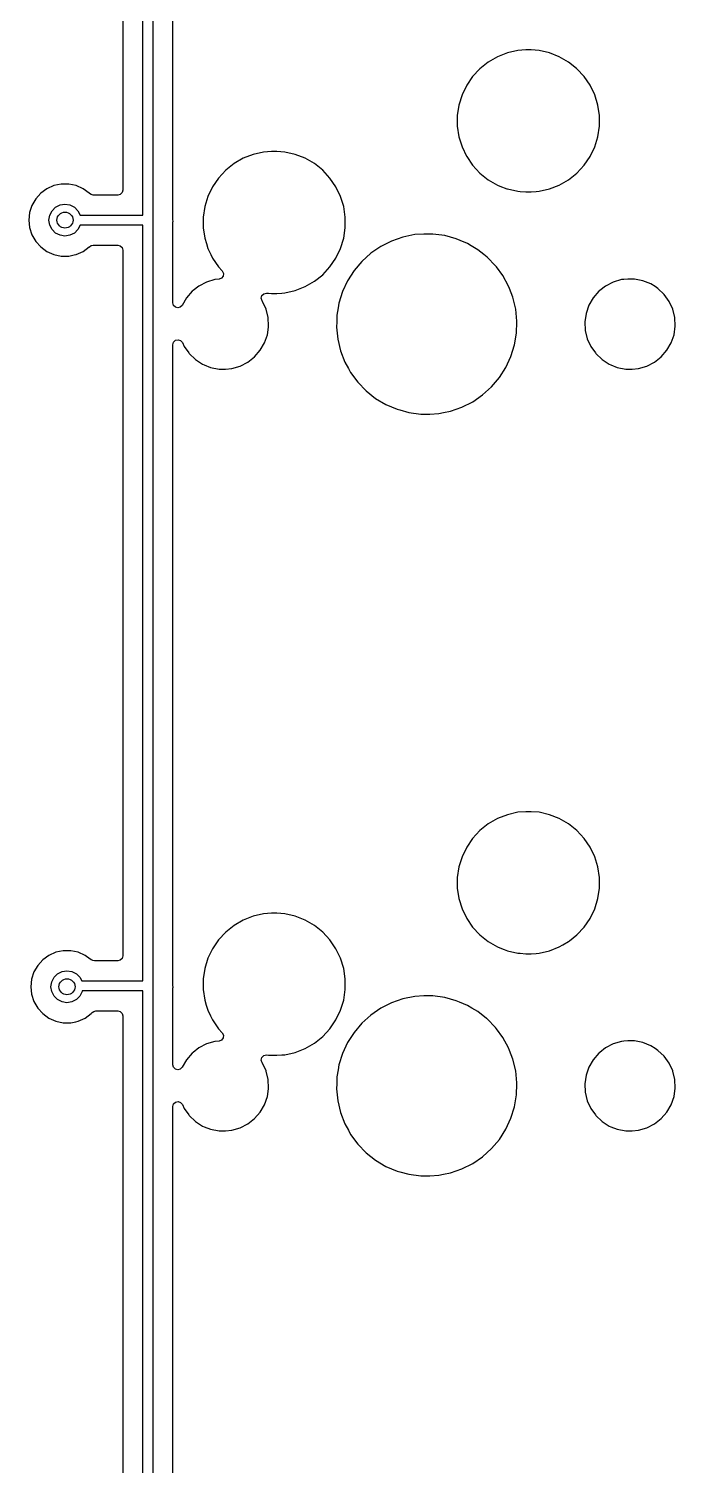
# Model space of a CAD drawing. Extents: x 51 to 201, y -153 to -28.
# Drawn here: x 99.59 to 115.75, y -104.74 to -68.82 of the extents above; entities that cross this region are included whole.
import ezdxf

# ---------------------------------------------------------------- set-up
doc = ezdxf.new("R2010")
doc.units = 0
doc.layers.add('BLACK', color=7, linetype='CONTINUOUS')

msp = doc.modelspace()

# ---------------------------------------------------------------- linework, layer by layer
at = {"layer": 'BLACK', "linetype": 'CONTINUOUS'}
for p, q in [((102.445, -73.475), (102.445, -54.805)), ((102.695, -54.68), (102.695, -73.6)), ((101.944, -55.4295), (101.944, -72.8505)), ((103.195, -71.2531), (103.195, -57.666)), ((111.075, -69.6489), (110.866, -69.8148)), ((111.305, -69.5158), (111.075, -69.6489)), ((111.553, -69.4186), (111.305, -69.5158)), ((111.812, -69.3594), (111.553, -69.4186)), ((112.011, -69.3445), (111.812, -69.3594)), ((112.144, -69.3445), (112.011, -69.3445)), ((112.011, -69.3445), (112.011, -69.3445)), ((112.343, -69.3594), (112.144, -69.3445)), ((112.144, -69.3445), (112.144, -69.3445)), ((112.602, -69.4186), (112.343, -69.3594)), ((112.85, -69.5158), (112.602, -69.4186)), ((113.08, -69.6489), (112.85, -69.5158)), ((113.279, -69.8075), (113.08, -69.6489)), ((110.685, -70.0099), (110.536, -70.2298)), ((110.866, -69.8148), (110.685, -70.0099)), ((113.289, -69.8148), (113.279, -69.8075)), ((113.47, -70.0099), (113.289, -69.8148)), ((113.619, -70.2298), (113.47, -70.0099)), ((110.536, -70.2298), (110.42, -70.4695)), ((113.735, -70.4695), (113.619, -70.2298)), ((110.342, -70.7238), (110.302, -70.9869)), ((110.42, -70.4695), (110.342, -70.7238)), ((113.813, -70.7238), (113.735, -70.4695)), ((113.853, -70.9869), (113.813, -70.7238)), ((110.302, -70.9869), (110.302, -71.2531)), ((113.853, -71.2531), (113.853, -70.9869)), ((103.195, -73.5765), (103.195, -71.2531)), ((110.302, -71.2531), (110.342, -71.5162)), ((113.813, -71.5162), (113.853, -71.2531)), ((110.342, -71.5162), (110.35, -71.5438)), ((110.35, -71.5438), (110.42, -71.7705)), ((110.42, -71.7705), (110.533, -72.0056)), ((113.619, -72.0102), (113.735, -71.7705)), ((113.735, -71.7705), (113.813, -71.5162)), ((104.725, -72.1889), (104.516, -72.3548)), ((104.955, -72.0558), (104.725, -72.1889)), ((105.203, -71.9586), (104.955, -72.0558)), ((105.462, -71.8994), (105.203, -71.9586)), ((105.661, -71.8845), (105.462, -71.8994)), ((105.794, -71.8845), (105.661, -71.8845)), ((105.661, -71.8845), (105.661, -71.8845)), ((105.993, -71.8994), (105.794, -71.8845)), ((105.794, -71.8845), (105.794, -71.8845)), ((106.252, -71.9586), (105.993, -71.8994)), ((106.5, -72.0558), (106.252, -71.9586)), ((106.73, -72.1889), (106.5, -72.0558)), ((106.939, -72.3548), (106.73, -72.1889)), ((110.533, -72.0056), (110.536, -72.0102)), ((110.536, -72.0102), (110.685, -72.2301)), ((113.47, -72.2301), (113.619, -72.0102)), ((104.335, -72.5499), (104.186, -72.7698)), ((104.516, -72.3548), (104.335, -72.5499)), ((107.12, -72.5499), (106.939, -72.3548)), ((106.939, -72.3548), (106.939, -72.3548)), ((107.269, -72.7698), (107.12, -72.5499)), ((110.685, -72.2301), (110.866, -72.4252)), ((110.866, -72.4252), (111.075, -72.5911)), ((113.08, -72.5911), (113.289, -72.4252)), ((113.289, -72.4252), (113.47, -72.2301)), ((100.047, -72.8158), (99.8941, -72.9271)), ((100.22, -72.7389), (100.047, -72.8158)), ((100.405, -72.6995), (100.22, -72.7389)), ((100.595, -72.6995), (100.405, -72.6995)), ((100.405, -72.6995), (100.405, -72.6995)), ((100.78, -72.7389), (100.595, -72.6995)), ((100.595, -72.6995), (100.595, -72.6995)), ((100.953, -72.8158), (100.78, -72.7389)), ((101.106, -72.9271), (100.953, -72.8158)), ((100.953, -72.8158), (100.953, -72.8158)), ((100.953, -72.8158), (100.953, -72.8158)), ((101.928, -72.9125), (101.882, -72.9579)), ((101.944, -72.8505), (101.928, -72.9125)), ((104.186, -72.7698), (104.07, -73.0095)), ((107.385, -73.0095), (107.269, -72.7698)), ((111.075, -72.5911), (111.305, -72.7242)), ((111.305, -72.7242), (111.305, -72.7242)), ((111.305, -72.7242), (111.368, -72.7489)), ((111.368, -72.7489), (111.539, -72.8158)), ((111.539, -72.8158), (111.553, -72.8214)), ((111.553, -72.8214), (111.812, -72.8806)), ((111.812, -72.8806), (111.869, -72.8849)), ((111.869, -72.8849), (112.011, -72.8955)), ((112.011, -72.8955), (112.011, -72.8955)), ((112.011, -72.8955), (112.144, -72.8955)), ((112.144, -72.8955), (112.268, -72.8862)), ((112.144, -72.8955), (112.144, -72.8955)), ((112.268, -72.8862), (112.343, -72.8806)), ((112.343, -72.8806), (112.602, -72.8214)), ((112.602, -72.8214), (112.85, -72.7242)), ((112.85, -72.7242), (112.962, -72.6595)), ((112.962, -72.6595), (113.08, -72.5911)), ((113.08, -72.5911), (113.08, -72.5911)), ((99.6728, -73.2317), (99.6143, -73.4117)), ((99.7675, -73.0678), (99.6728, -73.2317)), ((99.8941, -72.9271), (99.7675, -73.0678)), ((100.176, -73.3649), (100.265, -73.2764)), ((100.265, -73.2764), (100.376, -73.2196)), ((100.376, -73.2196), (100.5, -73.2)), ((100.5, -73.2), (100.624, -73.2196)), ((100.624, -73.2196), (100.735, -73.2764)), ((100.735, -73.2764), (100.824, -73.3649)), ((101.112, -72.9335), (101.106, -72.9271)), ((101.153, -72.9638), (101.112, -72.9335)), ((101.204, -72.9745), (101.153, -72.9638)), ((101.82, -72.9745), (101.204, -72.9745)), ((101.882, -72.9579), (101.82, -72.9745)), ((103.992, -73.2638), (103.952, -73.5269)), ((104.07, -73.0095), (103.992, -73.2638)), ((107.463, -73.2638), (107.385, -73.0095)), ((107.503, -73.5269), (107.463, -73.2638)), ((99.6143, -73.4117), (99.5945, -73.6)), ((99.5945, -73.6), (99.6143, -73.7883)), ((100.1, -73.6), (100.12, -73.4764)), ((100.12, -73.7236), (100.1, -73.6)), ((100.12, -73.4764), (100.176, -73.3649)), ((100.824, -73.3649), (100.88, -73.475)), ((100.88, -73.475), (102.445, -73.475)), ((102.695, -73.6), (102.695, -92.75)), ((103.196, -73.5842), (103.195, -73.5765)), ((103.199, -73.6396), (103.196, -73.5842)), ((103.952, -73.5269), (103.952, -73.7931)), ((107.503, -73.7931), (107.503, -73.5269)), ((99.6143, -73.7883), (99.6728, -73.9683)), ((99.6728, -73.9683), (99.7675, -74.1322)), ((100.176, -73.8351), (100.12, -73.7236)), ((100.265, -73.9236), (100.176, -73.8351)), ((100.376, -73.9804), (100.265, -73.9236)), ((100.5, -74), (100.376, -73.9804)), ((100.624, -73.9804), (100.5, -74)), ((100.735, -73.9236), (100.624, -73.9804)), ((100.824, -73.8351), (100.735, -73.9236)), ((100.88, -73.725), (100.824, -73.8351)), ((102.445, -73.725), (100.88, -73.725)), ((102.445, -92.625), (102.445, -73.725)), ((103.195, -73.6708), (103.198, -73.6476)), ((103.195, -75.6721), (103.195, -73.6708)), ((103.198, -73.6476), (103.199, -73.6396)), ((103.952, -73.7931), (103.992, -74.0562)), ((107.463, -74.0562), (107.503, -73.7931)), ((109.237, -73.9646), (108.942, -74.0246)), ((109.462, -73.9495), (109.237, -73.9646)), ((109.688, -73.9495), (109.462, -73.9495)), ((109.462, -73.9495), (109.462, -73.9495)), ((109.987, -73.9897), (109.688, -73.9495)), ((110.277, -74.0693), (109.987, -73.9897)), ((109.987, -73.9897), (109.987, -73.9897)), ((109.987, -73.9897), (109.987, -73.9897)), ((99.7675, -74.1322), (99.8941, -74.2729)), ((99.8941, -74.2729), (100.047, -74.3842)), ((100.953, -74.3842), (101.106, -74.2729)), ((101.106, -74.2729), (101.112, -74.2665)), ((101.112, -74.2665), (101.153, -74.2362)), ((101.153, -74.2362), (101.204, -74.2255)), ((101.204, -74.2255), (101.82, -74.2255)), ((101.82, -74.2255), (101.882, -74.2421)), ((101.882, -74.2421), (101.928, -74.2875)), ((101.928, -74.2875), (101.944, -74.3495)), ((101.944, -74.3495), (101.944, -92.0005)), ((103.992, -74.0562), (104.032, -74.1869)), ((104.032, -74.1869), (104.07, -74.3105)), ((104.07, -74.3105), (104.142, -74.4605)), ((107.269, -74.5502), (107.385, -74.3105)), ((107.385, -74.3105), (107.463, -74.0562)), ((108.388, -74.2593), (108.14, -74.4299)), ((108.657, -74.1234), (108.388, -74.2593)), ((108.942, -74.0246), (108.657, -74.1234)), ((110.373, -74.1099), (110.277, -74.0693)), ((110.555, -74.1869), (110.373, -74.1099)), ((110.648, -74.2421), (110.555, -74.1869)), ((110.814, -74.3404), (110.648, -74.2421)), ((110.967, -74.4611), (110.814, -74.3404)), ((100.047, -74.3842), (100.22, -74.4611)), ((100.22, -74.4611), (100.405, -74.5005)), ((100.405, -74.5005), (100.405, -74.5005)), ((100.405, -74.5005), (100.595, -74.5005)), ((100.595, -74.5005), (100.733, -74.4711)), ((100.595, -74.5005), (100.595, -74.5005)), ((100.733, -74.4711), (100.78, -74.4611)), ((100.78, -74.4611), (100.953, -74.3842)), ((104.142, -74.4605), (104.186, -74.5502)), ((104.186, -74.5502), (104.335, -74.7701)), ((107.12, -74.7701), (107.269, -74.5502)), ((107.916, -74.632), (107.722, -74.8621)), ((108.14, -74.4299), (107.916, -74.632)), ((111.05, -74.5272), (110.967, -74.4611)), ((111.26, -74.7438), (111.05, -74.5272)), ((104.335, -74.7701), (104.43, -74.8718)), ((104.414, -75.0548), (104.351, -75.0796)), ((104.455, -75.0003), (104.414, -75.0548)), ((104.43, -74.8718), (104.461, -74.9325)), ((104.461, -74.9325), (104.455, -75.0003)), ((106.73, -75.1311), (106.939, -74.9652)), ((106.939, -74.9652), (107.12, -74.7701)), ((107.722, -74.8621), (107.56, -75.116)), ((111.279, -74.7701), (111.26, -74.7438)), ((111.439, -74.9863), (111.279, -74.7701)), ((111.583, -75.2506), (111.439, -74.9863)), ((114.564, -75.0745), (114.464, -75.0841)), ((114.725, -75.0745), (114.564, -75.0745)), ((114.936, -75.1152), (114.725, -75.0745)), ((103.677, -75.3817), (103.537, -75.5442)), ((103.703, -75.3614), (103.677, -75.3817)), ((103.846, -75.2489), (103.703, -75.3614)), ((104.037, -75.1504), (103.846, -75.2489)), ((103.846, -75.2489), (103.846, -75.2489)), ((103.846, -75.2489), (103.846, -75.2489)), ((104.244, -75.0898), (104.037, -75.1504)), ((104.351, -75.0796), (104.244, -75.0898)), ((105.47, -75.4406), (105.538, -75.4263)), ((105.538, -75.4263), (105.586, -75.4299)), ((105.586, -75.4299), (105.661, -75.4355)), ((105.794, -75.4355), (105.918, -75.4262)), ((105.918, -75.4262), (105.993, -75.4206)), ((105.993, -75.4206), (106.252, -75.3614)), ((106.252, -75.3614), (106.5, -75.2642)), ((106.5, -75.2642), (106.62, -75.1951)), ((106.62, -75.1951), (106.73, -75.1311)), ((106.73, -75.1311), (106.73, -75.1311)), ((107.433, -75.3893), (107.343, -75.6771)), ((107.56, -75.116), (107.433, -75.3893)), ((111.607, -75.3113), (111.583, -75.2506)), ((111.692, -75.5317), (111.607, -75.3113)), ((113.837, -75.3817), (113.697, -75.5442)), ((113.863, -75.3614), (113.837, -75.3817)), ((114.006, -75.2489), (113.863, -75.3614)), ((114.197, -75.1504), (114.006, -75.2489)), ((114.006, -75.2489), (114.006, -75.2489)), ((114.006, -75.2489), (114.006, -75.2489)), ((114.404, -75.0898), (114.197, -75.1504)), ((114.464, -75.0841), (114.404, -75.0898)), ((114.938, -75.116), (114.936, -75.1152)), ((114.936, -75.1152), (114.936, -75.1152)), ((114.936, -75.1152), (114.936, -75.1152)), ((115.136, -75.1951), (114.938, -75.116)), ((115.243, -75.2642), (115.136, -75.1951)), ((115.316, -75.3113), (115.243, -75.2642)), ((115.472, -75.4596), (115.316, -75.3113)), ((103.212, -75.7341), (103.195, -75.6721)), ((103.257, -75.7795), (103.212, -75.7341)), ((103.319, -75.7961), (103.257, -75.7795)), ((103.381, -75.7795), (103.319, -75.7961)), ((103.427, -75.7341), (103.381, -75.7795)), ((103.537, -75.5442), (103.427, -75.7341)), ((105.405, -75.5564), (105.42, -75.489)), ((105.427, -75.6218), (105.405, -75.5564)), ((105.42, -75.489), (105.47, -75.4406)), ((105.437, -75.6347), (105.427, -75.6218)), ((105.523, -75.8248), (105.437, -75.6347)), ((105.661, -75.4355), (105.661, -75.4355)), ((105.661, -75.4355), (105.794, -75.4355)), ((105.794, -75.4355), (105.794, -75.4355)), ((107.343, -75.6771), (107.323, -75.7961)), ((111.762, -75.8248), (111.692, -75.5317)), ((113.589, -75.7303), (113.519, -75.9334)), ((113.697, -75.5442), (113.589, -75.7303)), ((115.597, -75.6347), (115.472, -75.4596)), ((115.472, -75.4596), (115.472, -75.4596)), ((115.683, -75.8248), (115.597, -75.6347)), ((105.526, -75.8302), (105.523, -75.8248)), ((105.577, -76.0391), (105.526, -75.8302)), ((105.587, -76.2538), (105.577, -76.0391)), ((107.288, -76.1462), (107.283, -76.2754)), ((107.293, -75.9742), (107.288, -76.1462)), ((107.323, -75.7961), (107.293, -75.9742)), ((111.792, -76.1246), (111.762, -75.8248)), ((111.782, -76.4258), (111.791, -76.1462)), ((111.791, -76.1462), (111.792, -76.1246)), ((113.519, -75.9334), (113.488, -76.1462)), ((113.488, -76.1462), (113.498, -76.3609)), ((115.686, -75.8302), (115.683, -75.8248)), ((115.737, -76.0391), (115.686, -75.8302)), ((115.747, -76.2538), (115.737, -76.0391)), ((105.486, -76.6697), (105.556, -76.4666)), ((105.556, -76.4666), (105.584, -76.2754)), ((105.584, -76.2754), (105.587, -76.2538)), ((107.283, -76.2754), (107.313, -76.5752)), ((111.732, -76.7229), (111.782, -76.4258)), ((113.498, -76.3609), (113.549, -76.5698)), ((115.646, -76.6697), (115.716, -76.4666)), ((115.716, -76.4666), (115.747, -76.2538)), ((103.195, -76.716), (103.213, -76.6519)), ((103.195, -90.3031), (103.195, -76.716)), ((103.213, -76.6519), (103.262, -76.6063)), ((103.262, -76.6063), (103.327, -76.5922)), ((103.327, -76.5922), (103.389, -76.6136)), ((103.389, -76.6136), (103.432, -76.6645)), ((103.432, -76.6645), (103.478, -76.7653)), ((103.478, -76.7653), (103.591, -76.9236)), ((105.238, -77.0183), (105.378, -76.8558)), ((105.378, -76.8558), (105.486, -76.6697)), ((107.313, -76.5752), (107.383, -76.8683)), ((107.383, -76.8683), (107.492, -77.1494)), ((111.642, -77.0107), (111.732, -76.7229)), ((113.549, -76.5698), (113.638, -76.7653)), ((113.638, -76.7653), (113.751, -76.9236)), ((115.398, -77.0183), (115.538, -76.8558)), ((115.538, -76.8558), (115.646, -76.6697)), ((103.591, -76.9236), (103.603, -76.9404)), ((103.603, -76.9404), (103.759, -77.0887)), ((103.759, -77.0887), (103.833, -77.1363)), ((103.833, -77.1363), (103.939, -77.2049)), ((103.939, -77.2049), (103.979, -77.221)), ((103.979, -77.221), (104.139, -77.2848)), ((104.878, -77.2496), (105.069, -77.1511)), ((105.069, -77.1511), (105.238, -77.0183)), ((107.492, -77.1494), (107.58, -77.3102)), ((111.515, -77.284), (111.642, -77.0107)), ((113.751, -76.9236), (113.763, -76.9404)), ((113.763, -76.9404), (113.919, -77.0887)), ((113.919, -77.0887), (113.993, -77.1363)), ((113.993, -77.1363), (114.099, -77.2049)), ((114.099, -77.2049), (114.139, -77.221)), ((114.139, -77.221), (114.299, -77.2848)), ((115.038, -77.2496), (115.229, -77.1511)), ((115.229, -77.1511), (115.398, -77.0183)), ((104.139, -77.2848), (104.35, -77.3255)), ((104.35, -77.3255), (104.511, -77.3255)), ((104.511, -77.3255), (104.671, -77.3102)), ((104.511, -77.3255), (104.511, -77.3255)), ((104.671, -77.3102), (104.878, -77.2496)), ((107.58, -77.3102), (107.636, -77.4137)), ((107.636, -77.4137), (107.815, -77.6562)), ((111.159, -77.768), (111.353, -77.5379)), ((111.353, -77.5379), (111.515, -77.284)), ((114.299, -77.2848), (114.51, -77.3255)), ((114.51, -77.3255), (114.671, -77.3255)), ((114.671, -77.3255), (114.831, -77.3102)), ((114.671, -77.3255), (114.671, -77.3255)), ((114.831, -77.3102), (115.038, -77.2496)), ((107.815, -77.6562), (108.025, -77.8728)), ((108.025, -77.8728), (108.261, -78.0596)), ((110.935, -77.9701), (111.159, -77.768)), ((108.261, -78.0596), (108.52, -78.2131)), ((108.52, -78.2131), (108.798, -78.3307)), ((110.133, -78.3754), (110.418, -78.2766)), ((110.418, -78.2766), (110.687, -78.1407)), ((110.687, -78.1407), (110.935, -77.9701)), ((108.798, -78.3307), (108.798, -78.3307)), ((108.798, -78.3307), (108.798, -78.3307)), ((108.798, -78.3307), (108.862, -78.3483)), ((108.862, -78.3483), (109.088, -78.4103)), ((109.088, -78.4103), (109.387, -78.4505)), ((109.387, -78.4505), (109.613, -78.4505)), ((109.613, -78.4505), (109.838, -78.4354)), ((109.613, -78.4505), (109.613, -78.4505)), ((109.838, -78.4354), (109.961, -78.4103)), ((109.961, -78.4103), (110.133, -78.3754)), ((111.075, -88.6989), (110.866, -88.8648)), ((111.305, -88.5658), (111.075, -88.6989)), ((111.553, -88.4686), (111.305, -88.5658)), ((111.812, -88.4094), (111.553, -88.4686)), ((112.011, -88.3945), (111.812, -88.4094)), ((112.144, -88.3945), (112.011, -88.3945)), ((112.011, -88.3945), (112.011, -88.3945)), ((112.343, -88.4094), (112.144, -88.3945)), ((112.144, -88.3945), (112.144, -88.3945)), ((112.602, -88.4686), (112.343, -88.4094)), ((112.85, -88.5658), (112.602, -88.4686)), ((113.08, -88.6989), (112.85, -88.5658)), ((113.289, -88.8648), (113.08, -88.6989)), ((110.685, -89.0599), (110.536, -89.2798)), ((110.866, -88.8648), (110.685, -89.0599)), ((113.47, -89.0599), (113.289, -88.8648)), ((113.289, -88.8648), (113.289, -88.8648)), ((113.619, -89.2798), (113.47, -89.0599)), ((110.536, -89.2798), (110.42, -89.5195)), ((113.735, -89.5195), (113.619, -89.2798)), ((110.342, -89.7738), (110.302, -90.0369)), ((110.42, -89.5195), (110.342, -89.7738)), ((113.813, -89.7738), (113.735, -89.5195)), ((113.853, -90.0369), (113.813, -89.7738)), ((110.302, -90.0369), (110.302, -90.3031)), ((113.853, -90.3031), (113.853, -90.0369)), ((103.195, -92.7265), (103.195, -90.3031)), ((110.302, -90.3031), (110.342, -90.5662)), ((113.813, -90.5662), (113.853, -90.3031)), ((110.342, -90.5662), (110.42, -90.8205)), ((110.42, -90.8205), (110.536, -91.0602)), ((113.619, -91.0602), (113.735, -90.8205)), ((113.735, -90.8205), (113.813, -90.5662)), ((104.725, -91.2389), (104.516, -91.4048)), ((104.955, -91.1058), (104.725, -91.2389)), ((105.203, -91.0086), (104.955, -91.1058)), ((105.462, -90.9494), (105.203, -91.0086)), ((105.661, -90.9345), (105.462, -90.9494)), ((105.794, -90.9345), (105.661, -90.9345)), ((105.661, -90.9345), (105.661, -90.9345)), ((105.993, -90.9494), (105.794, -90.9345)), ((105.794, -90.9345), (105.794, -90.9345)), ((106.252, -91.0086), (105.993, -90.9494)), ((106.5, -91.1058), (106.252, -91.0086)), ((106.73, -91.2389), (106.5, -91.1058)), ((106.939, -91.4048), (106.73, -91.2389)), ((110.536, -91.0602), (110.685, -91.2801)), ((113.47, -91.2801), (113.619, -91.0602)), ((104.516, -91.4048), (104.335, -91.5999)), ((107.12, -91.5999), (106.939, -91.4048)), ((110.685, -91.2801), (110.866, -91.4752)), ((110.866, -91.4752), (111.075, -91.6411)), ((113.108, -91.6189), (113.289, -91.4752)), ((113.289, -91.4752), (113.47, -91.2801)), ((100.27, -91.9089), (100.097, -91.9858)), ((100.455, -91.8695), (100.27, -91.9089)), ((100.645, -91.8695), (100.455, -91.8695)), ((100.455, -91.8695), (100.455, -91.8695)), ((100.83, -91.9089), (100.645, -91.8695)), ((100.645, -91.8695), (100.645, -91.8695)), ((101.003, -91.9858), (100.83, -91.9089)), ((104.186, -91.8198), (104.07, -92.0595)), ((104.335, -91.5999), (104.186, -91.8198)), ((107.269, -91.8198), (107.12, -91.5999)), ((107.385, -92.0595), (107.269, -91.8198)), ((111.075, -91.6411), (111.305, -91.7742)), ((111.305, -91.7742), (111.305, -91.7742)), ((111.305, -91.7742), (111.405, -91.8135)), ((111.405, -91.8135), (111.47, -91.8389)), ((111.47, -91.8389), (111.553, -91.8714)), ((111.553, -91.8714), (111.812, -91.9306)), ((111.812, -91.9306), (111.869, -91.9349)), ((111.869, -91.9349), (112.011, -91.9455)), ((112.011, -91.9455), (112.011, -91.9455)), ((112.011, -91.9455), (112.144, -91.9455)), ((112.144, -91.9455), (112.268, -91.9362)), ((112.144, -91.9455), (112.144, -91.9455)), ((112.268, -91.9362), (112.343, -91.9306)), ((112.343, -91.9306), (112.602, -91.8714)), ((112.602, -91.8714), (112.85, -91.7742)), ((112.85, -91.7742), (112.938, -91.7236)), ((112.938, -91.7236), (113.08, -91.6411)), ((113.08, -91.6411), (113.108, -91.6189)), ((99.8175, -92.2378), (99.7228, -92.4017)), ((99.9441, -92.0971), (99.8175, -92.2378)), ((100.097, -91.9858), (99.9441, -92.0971)), ((101.041, -92.0135), (101.003, -91.9858)), ((101.156, -92.0971), (101.041, -92.0135)), ((101.161, -92.1008), (101.156, -92.0971)), ((101.156, -92.0971), (101.156, -92.0971)), ((101.196, -92.1184), (101.161, -92.1008)), ((101.234, -92.1245), (101.196, -92.1184)), ((101.82, -92.1245), (101.234, -92.1245)), ((101.882, -92.1079), (101.82, -92.1245)), ((101.928, -92.0625), (101.882, -92.1079)), ((101.944, -92.0005), (101.928, -92.0625)), ((103.992, -92.3138), (103.952, -92.5769)), ((104.07, -92.0595), (103.992, -92.3138)), ((107.463, -92.3138), (107.385, -92.0595)), ((107.503, -92.5769), (107.463, -92.3138)), ((99.6643, -92.5817), (99.6445, -92.77)), ((99.7228, -92.4017), (99.6643, -92.5817)), ((100.15, -92.77), (100.17, -92.6464)), ((100.17, -92.6464), (100.226, -92.5349)), ((100.226, -92.5349), (100.315, -92.4464)), ((100.315, -92.4464), (100.426, -92.3896)), ((100.426, -92.3896), (100.55, -92.37)), ((100.55, -92.37), (100.674, -92.3896)), ((100.674, -92.3896), (100.785, -92.4464)), ((100.785, -92.4464), (100.874, -92.5349)), ((100.874, -92.5349), (100.92, -92.625)), ((100.92, -92.625), (102.445, -92.625)), ((103.952, -92.5769), (103.952, -92.8431)), ((107.503, -92.8431), (107.503, -92.5769)), ((99.6445, -92.77), (99.6643, -92.9583)), ((99.6643, -92.9583), (99.7228, -93.1383)), ((100.17, -92.8936), (100.15, -92.77)), ((100.226, -93.0051), (100.17, -92.8936)), ((100.315, -93.0936), (100.226, -93.0051)), ((100.874, -93.0051), (100.785, -93.0936)), ((100.93, -92.8936), (100.874, -93.0051)), ((100.933, -92.875), (100.93, -92.8936)), ((102.445, -92.875), (100.933, -92.875)), ((102.445, -108.575), (102.445, -92.875)), ((102.695, -92.75), (102.695, -108.568)), ((103.196, -92.7342), (103.195, -92.7265)), ((103.195, -92.8208), (103.198, -92.7976)), ((103.195, -94.7221), (103.195, -92.8208)), ((103.199, -92.7896), (103.196, -92.7342)), ((103.198, -92.7976), (103.199, -92.7896)), ((103.952, -92.8431), (103.992, -93.1062)), ((107.463, -93.1062), (107.503, -92.8431)), ((109.237, -93.0146), (108.942, -93.0746)), ((109.462, -92.9995), (109.237, -93.0146)), ((109.688, -92.9995), (109.462, -92.9995)), ((109.462, -92.9995), (109.462, -92.9995)), ((109.987, -93.0397), (109.688, -92.9995)), ((99.7228, -93.1383), (99.8175, -93.3022)), ((99.8175, -93.3022), (99.9441, -93.4429)), ((100.426, -93.1504), (100.315, -93.0936)), ((100.55, -93.17), (100.426, -93.1504)), ((100.674, -93.1504), (100.55, -93.17)), ((100.785, -93.0936), (100.674, -93.1504)), ((101.18, -93.4165), (101.221, -93.3862)), ((101.221, -93.3862), (101.272, -93.3755)), ((101.272, -93.3755), (101.82, -93.3755)), ((101.82, -93.3755), (101.882, -93.3921)), ((101.882, -93.3921), (101.928, -93.4375)), ((103.992, -93.1062), (104.03, -93.2295)), ((104.03, -93.2295), (104.07, -93.3605)), ((104.07, -93.3605), (104.137, -93.4995)), ((107.269, -93.6002), (107.385, -93.3605)), ((107.385, -93.3605), (107.463, -93.1062)), ((108.388, -93.3093), (108.14, -93.4799)), ((108.657, -93.1734), (108.388, -93.3093)), ((108.942, -93.0746), (108.657, -93.1734)), ((110.277, -93.1193), (109.987, -93.0397)), ((109.987, -93.0397), (109.987, -93.0397)), ((109.987, -93.0397), (109.987, -93.0397)), ((110.357, -93.1529), (110.277, -93.1193)), ((110.555, -93.2369), (110.357, -93.1529)), ((110.665, -93.3022), (110.555, -93.2369)), ((110.814, -93.3904), (110.665, -93.3022)), ((111.03, -93.5611), (110.814, -93.3904)), ((99.9441, -93.4429), (100.097, -93.5542)), ((100.097, -93.5542), (100.27, -93.6311)), ((100.27, -93.6311), (100.455, -93.6705)), ((100.455, -93.6705), (100.455, -93.6705)), ((100.455, -93.6705), (100.645, -93.6705)), ((100.645, -93.6705), (100.768, -93.6443)), ((100.645, -93.6705), (100.645, -93.6705)), ((100.768, -93.6443), (100.83, -93.6311)), ((100.83, -93.6311), (101.003, -93.5542)), ((101.003, -93.5542), (101.156, -93.4429)), ((101.156, -93.4429), (101.18, -93.4165)), ((101.928, -93.4375), (101.944, -93.4995)), ((101.944, -93.4995), (101.944, -108.262)), ((104.137, -93.4995), (104.186, -93.6002)), ((104.186, -93.6002), (104.335, -93.8201)), ((107.12, -93.8201), (107.269, -93.6002)), ((107.916, -93.682), (107.722, -93.9121)), ((108.14, -93.4799), (107.916, -93.682)), ((111.05, -93.5772), (111.03, -93.5611)), ((111.26, -93.7938), (111.05, -93.5772)), ((104.335, -93.8201), (104.43, -93.9218)), ((104.414, -94.1048), (104.351, -94.1296)), ((104.455, -94.0503), (104.414, -94.1048)), ((104.43, -93.9218), (104.461, -93.9825)), ((104.461, -93.9825), (104.455, -94.0503)), ((106.73, -94.1811), (106.939, -94.0152)), ((106.939, -94.0152), (107.12, -93.8201)), ((107.722, -93.9121), (107.56, -94.166)), ((111.279, -93.8201), (111.26, -93.7938)), ((111.439, -94.0363), (111.279, -93.8201)), ((111.583, -94.3006), (111.439, -94.0363)), ((103.677, -94.4317), (103.537, -94.5942)), ((103.703, -94.4114), (103.677, -94.4317)), ((103.846, -94.2989), (103.703, -94.4114)), ((104.037, -94.2004), (103.846, -94.2989)), ((103.846, -94.2989), (103.846, -94.2989)), ((103.846, -94.2989), (103.846, -94.2989)), ((104.244, -94.1398), (104.037, -94.2004)), ((104.351, -94.1296), (104.244, -94.1398)), ((105.918, -94.4762), (105.993, -94.4706)), ((105.993, -94.4706), (106.252, -94.4114)), ((106.252, -94.4114), (106.5, -94.3142)), ((106.5, -94.3142), (106.62, -94.2451)), ((106.62, -94.2451), (106.73, -94.1811)), ((106.73, -94.1811), (106.73, -94.1811)), ((107.433, -94.4393), (107.343, -94.7271)), ((107.56, -94.166), (107.433, -94.4393)), ((111.607, -94.3613), (111.583, -94.3006)), ((111.692, -94.5817), (111.607, -94.3613)), ((113.837, -94.4317), (113.697, -94.5942)), ((113.863, -94.4114), (113.837, -94.4317)), ((114.006, -94.2989), (113.863, -94.4114)), ((114.197, -94.2004), (114.006, -94.2989)), ((114.006, -94.2989), (114.006, -94.2989)), ((114.006, -94.2989), (114.006, -94.2989)), ((114.404, -94.1398), (114.197, -94.2004)), ((114.464, -94.1341), (114.404, -94.1398)), ((114.564, -94.1245), (114.464, -94.1341)), ((114.725, -94.1245), (114.564, -94.1245)), ((114.936, -94.1652), (114.725, -94.1245)), ((114.938, -94.166), (114.936, -94.1652)), ((114.936, -94.1652), (114.936, -94.1652)), ((114.936, -94.1652), (114.936, -94.1652)), ((115.136, -94.2451), (114.938, -94.166)), ((115.243, -94.3142), (115.136, -94.2451)), ((115.316, -94.3613), (115.243, -94.3142)), ((115.472, -94.5096), (115.316, -94.3613)), ((103.212, -94.7841), (103.195, -94.7221)), ((103.257, -94.8295), (103.212, -94.7841)), ((103.319, -94.8461), (103.257, -94.8295)), ((103.381, -94.8295), (103.319, -94.8461)), ((103.427, -94.7841), (103.381, -94.8295)), ((103.537, -94.5942), (103.427, -94.7841)), ((105.405, -94.6064), (105.42, -94.539)), ((105.427, -94.6718), (105.405, -94.6064)), ((105.42, -94.539), (105.47, -94.4906)), ((105.437, -94.6847), (105.427, -94.6718)), ((105.523, -94.8748), (105.437, -94.6847)), ((105.47, -94.4906), (105.538, -94.4763)), ((105.538, -94.4763), (105.586, -94.4799)), ((105.586, -94.4799), (105.661, -94.4855)), ((105.661, -94.4855), (105.661, -94.4855)), ((105.661, -94.4855), (105.794, -94.4855)), ((105.794, -94.4855), (105.918, -94.4762)), ((105.794, -94.4855), (105.794, -94.4855)), ((107.343, -94.7271), (107.323, -94.8461)), ((111.762, -94.8748), (111.692, -94.5817)), ((113.589, -94.7803), (113.519, -94.9834)), ((113.697, -94.5942), (113.589, -94.7803)), ((115.597, -94.6847), (115.472, -94.5096)), ((115.472, -94.5096), (115.472, -94.5096)), ((115.683, -94.8748), (115.597, -94.6847)), ((105.526, -94.8802), (105.523, -94.8748)), ((105.577, -95.0891), (105.526, -94.8802)), ((105.587, -95.3038), (105.577, -95.0891)), ((107.293, -95.0242), (107.288, -95.1962)), ((107.323, -94.8461), (107.293, -95.0242)), ((111.792, -95.1746), (111.762, -94.8748)), ((111.791, -95.1962), (111.792, -95.1746)), ((113.519, -94.9834), (113.488, -95.1962)), ((115.686, -94.8802), (115.683, -94.8748)), ((115.737, -95.0891), (115.686, -94.8802)), ((115.747, -95.3038), (115.737, -95.0891)), ((105.486, -95.7197), (105.556, -95.5166)), ((105.556, -95.5166), (105.584, -95.3254)), ((105.584, -95.3254), (105.587, -95.3038)), ((107.288, -95.1962), (107.283, -95.3254)), ((107.283, -95.3254), (107.313, -95.6252)), ((111.732, -95.7729), (111.782, -95.4758)), ((111.782, -95.4758), (111.791, -95.1962)), ((113.488, -95.1962), (113.498, -95.4109)), ((113.498, -95.4109), (113.549, -95.6198)), ((115.646, -95.7197), (115.716, -95.5166)), ((115.716, -95.5166), (115.747, -95.3038)), ((103.195, -95.766), (103.213, -95.7019)), ((103.195, -108.24), (103.195, -95.766)), ((103.213, -95.7019), (103.262, -95.6563)), ((103.262, -95.6563), (103.327, -95.6422)), ((103.327, -95.6422), (103.389, -95.6636)), ((103.389, -95.6636), (103.432, -95.7145)), ((103.432, -95.7145), (103.478, -95.8153)), ((103.478, -95.8153), (103.591, -95.9736)), ((105.238, -96.0683), (105.378, -95.9058)), ((105.378, -95.9058), (105.486, -95.7197)), ((107.313, -95.6252), (107.383, -95.9183)), ((111.642, -96.0607), (111.732, -95.7729)), ((113.549, -95.6198), (113.638, -95.8153)), ((113.638, -95.8153), (113.751, -95.9736)), ((115.398, -96.0683), (115.538, -95.9058)), ((115.538, -95.9058), (115.646, -95.7197)), ((103.591, -95.9736), (103.603, -95.9904)), ((103.603, -95.9904), (103.759, -96.1387)), ((103.759, -96.1387), (103.833, -96.1863)), ((103.833, -96.1863), (103.939, -96.2549)), ((103.939, -96.2549), (103.979, -96.271)), ((104.878, -96.2996), (105.069, -96.2011)), ((105.069, -96.2011), (105.238, -96.0683)), ((107.383, -95.9183), (107.492, -96.1994)), ((107.492, -96.1994), (107.58, -96.3602)), ((111.515, -96.334), (111.642, -96.0607)), ((113.751, -95.9736), (113.763, -95.9904)), ((113.763, -95.9904), (113.919, -96.1387)), ((113.919, -96.1387), (113.993, -96.1863)), ((113.993, -96.1863), (114.099, -96.2549)), ((114.099, -96.2549), (114.139, -96.271)), ((115.038, -96.2996), (115.229, -96.2011)), ((115.229, -96.2011), (115.398, -96.0683)), ((103.979, -96.271), (104.139, -96.3348)), ((104.139, -96.3348), (104.35, -96.3755)), ((104.35, -96.3755), (104.511, -96.3755)), ((104.511, -96.3755), (104.671, -96.3602)), ((104.511, -96.3755), (104.511, -96.3755)), ((104.671, -96.3602), (104.878, -96.2996)), ((107.58, -96.3602), (107.636, -96.4637)), ((107.636, -96.4637), (107.815, -96.7062)), ((111.159, -96.818), (111.353, -96.5879)), ((111.353, -96.5879), (111.515, -96.334)), ((114.139, -96.271), (114.299, -96.3348)), ((114.299, -96.3348), (114.51, -96.3755)), ((114.51, -96.3755), (114.671, -96.3755)), ((114.671, -96.3755), (114.831, -96.3602)), ((114.671, -96.3755), (114.671, -96.3755)), ((114.831, -96.3602), (115.038, -96.2996)), ((107.815, -96.7062), (108.025, -96.9228)), ((108.025, -96.9228), (108.261, -97.1096)), ((110.935, -97.0201), (111.159, -96.818)), ((108.261, -97.1096), (108.52, -97.2631)), ((108.52, -97.2631), (108.798, -97.3807)), ((110.133, -97.4254), (110.418, -97.3266)), ((110.418, -97.3266), (110.687, -97.1907)), ((110.687, -97.1907), (110.935, -97.0201)), ((108.798, -97.3807), (108.798, -97.3807)), ((108.798, -97.3807), (108.798, -97.3807)), ((108.798, -97.3807), (108.862, -97.3983)), ((108.862, -97.3983), (109.088, -97.4603)), ((109.088, -97.4603), (109.387, -97.5005)), ((109.387, -97.5005), (109.613, -97.5005)), ((109.613, -97.5005), (109.838, -97.4854)), ((109.613, -97.5005), (109.613, -97.5005)), ((109.838, -97.4854), (109.961, -97.4603)), ((109.961, -97.4603), (110.133, -97.4254))]:
    msp.add_line(p, q, dxfattribs=at)
at = {"layer": 'BLACK'}
for centre in [(100.5, -73.6), (100.55, -92.77)]:
    msp.add_circle(centre, 0.2, dxfattribs=at)

doc.saveas('drawing.dxf')
